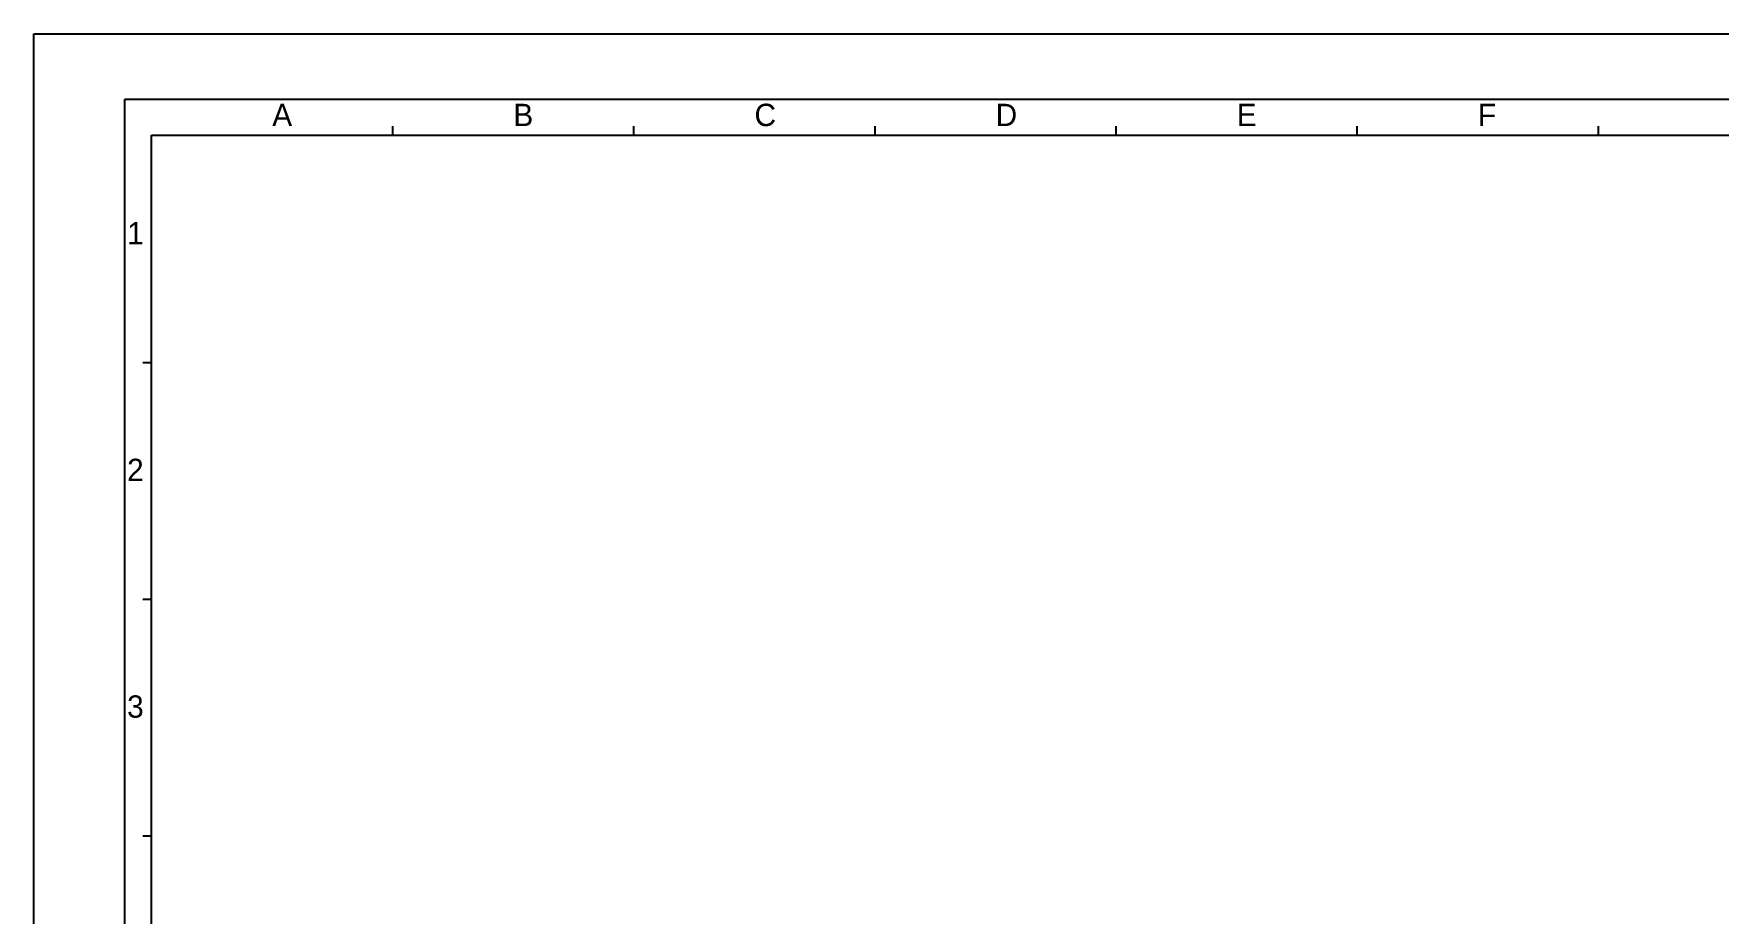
# Model space of a CAD drawing. Header units: millimetres. Extents: x 0 to 594, y 0 to 420.
# Drawn here: x 0 to 377.3, y 223 to 420 of the extents above; entities that cross this region are included whole.
import ezdxf

# ---------------------------------------------------------------- set-up
doc = ezdxf.new("R2010")
doc.units = ezdxf.units.MM
doc.header["$LTSCALE"] = 32.67
doc.layers.get('0').update_dxf_attribs({"linetype": 'CONTINUOUS'})
doc.styles.add('TEXTSTYLE_2', font='txt')

msp = doc.modelspace()

# ---------------------------------------------------------------- linework, layer by layer
at = {"color": 7, "linetype": 'CONTINUOUS'}
for p, q in [((0, 0), (0, 420)), ((0, 420), (594, 420)), ((20.42, 20.31), (20.42, 405.31)), ((20.42, 405.31), (571.42, 405.31)), ((26.42, 28.31), (26.42, 397.31)), ((26.42, 397.31), (564.92, 397.31)), ((80.42, 397.31), (80.42, 399.31)), ((134.42, 397.31), (134.42, 399.31)), ((188.42, 397.31), (188.42, 399.31)), ((242.42, 397.31), (242.42, 399.31)), ((296.42, 397.31), (296.42, 399.31)), ((350.42, 397.31), (350.42, 399.31)), ((26.42, 346.31), (24.42, 346.31)), ((26.42, 293.31), (24.42, 293.31)), ((26.42, 240.31), (24.42, 240.31))]:
    msp.add_line(p, q, dxfattribs=at)

# ---------------------------------------------------------------- texts
at = {"color": 7, "linetype": 'CONTINUOUS', "char_height": 5, "width": 5, "attachment_point": 1, "line_spacing_factor": 0.9, "style": 'TEXTSTYLE_2'}
for s, insert in [('A', (53.42, 404.31)), ('B', (107.42, 404.31)), ('C', (161.42, 404.31)), ('D', (215.42, 404.31)), ('E', (269.42, 404.31)), ('F', (323.42, 404.31)), ('1', (20.92, 377.81)), ('2', (20.92, 324.81)), ('3', (20.92, 271.81))]:
    msp.add_mtext(s, dxfattribs=dict(at, insert=insert))

doc.saveas('drawing.dxf')
